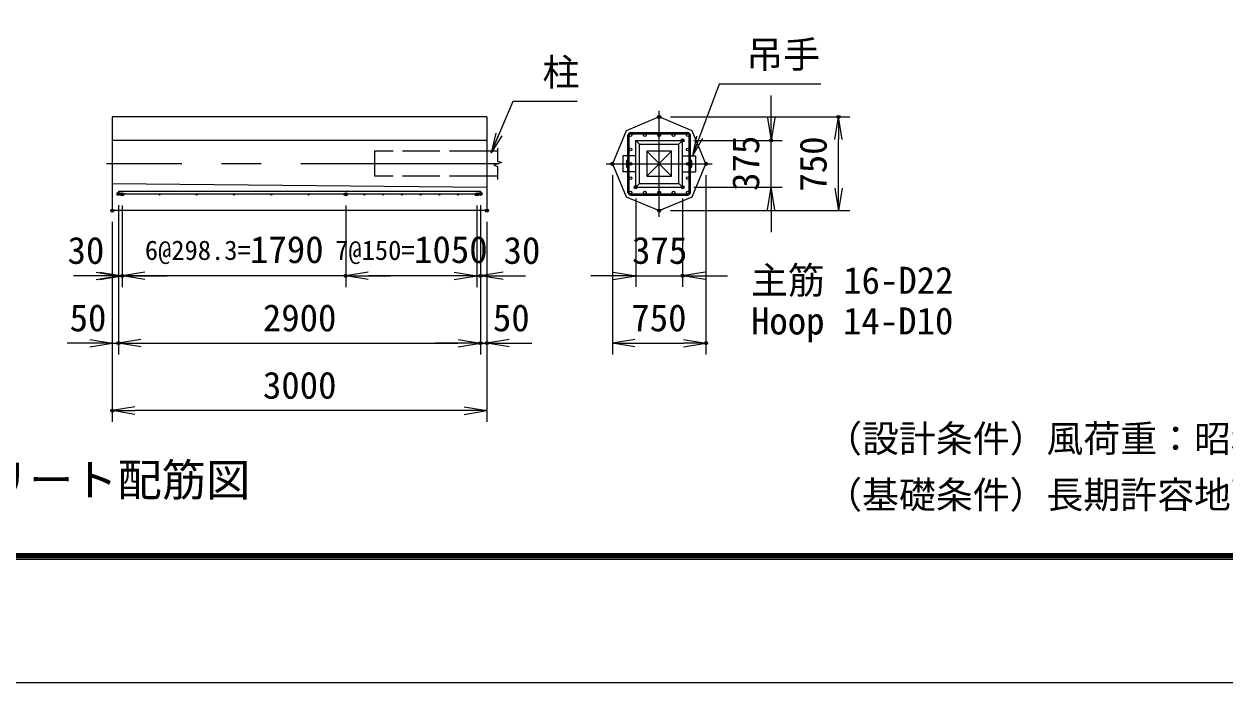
# Model space of a CAD drawing. Units: millimetres, scale not verified. Extents: x -18900 to 18900, y -13365 to 13365.
# Drawn here: x -7913 to 1706, y -13365 to -8088 of the extents above; entities that cross this region are included whole.
import ezdxf
from ezdxf.enums import TextEntityAlignment as Align

# ---------------------------------------------------------------- set-up
doc = ezdxf.new("R2010")
doc.units = ezdxf.units.MM
doc.header["$LTSCALE"] = 50
doc.header["$PDMODE"] = 32
doc.header["$PDSIZE"] = 25
doc.linetypes.add('DASHED', pattern=[7.5, 6, -1.5])
doc.linetypes.add('USER1', pattern=[50.8, 31.75, -6.35, 6.35, -6.35])
for name, color, linetype, lineweight in [('0-0_D-TTL-TXT', 7, 'Continuous', 13), ('0-1_D-STR1', 1, 'Continuous', 25), ('0-2_D-BMK', 2, 'USER1', 13), ('0-3_D-STR3', 3, 'Continuous', 13), ('0-4_D-STR-DIM', 7, 'Continuous', 13), ('0-7_D-STR-TXT', 7, 'Continuous', 13), ('0-A_D-STR4', 7, 'Continuous', 25), ('0-C_D-TTL', 7, 'Continuous', 25)]:
    doc.layers.add(name, color=color, linetype=linetype, lineweight=lineweight)
doc.layers.add('0-5_0', color=7, linetype='Continuous')
doc.layers.add('0-6_Defpoints', color=8, linetype='Continuous')
doc.styles.add('ＭＳ ゴシック', font='')
doc.styles.get('ＭＳ ゴシック').set_extended_font_data('MS Gothic')

# ---------------------------------------------------------------- blocks, each defined once
blk = doc.blocks.new('_Open')
at = {"layer": '0-5_0'}
blk.add_line((-50, 8.33), (0, 0), dxfattribs=at)
blk.add_lwpolyline([(-50, -8.33), (0, 0), (-50, 0)], dxfattribs=at)

msp = doc.modelspace()

# ---------------------------------------------------------------- linework, layer by layer
at = {"layer": '0-1_D-STR1'}
for p, q in [((-4119.78, -9107.18), (-4206.54, -9107.18)), ((-2925.91, -9107.18), (-2725.91, -9307.18)), ((-2925.91, -9307.18), (-2725.91, -9107.18)), ((-4119.78, -9307.18), (-4206.54, -9307.18))]:
    msp.add_line(p, q, dxfattribs=at)
at = {"layer": '0-1_D-STR1', "linetype": 'DASHED'}
msp.add_line((-4206.54, -9307.18), (-5106.54, -9307.18), dxfattribs=at)
msp.add_lwpolyline([(-4206.54, -9107.18), (-5106.54, -9107.18), (-5106.54, -9307.18)], dxfattribs=at)
at = {"layer": '0-1_D-STR1'}
msp.add_lwpolyline([(-2925.91, -9107.18), (-2925.91, -9307.18), (-2725.91, -9307.18), (-2725.91, -9107.18)], close=True, dxfattribs=at)
at = {"layer": '0-2_D-BMK'}
for p, q in [((-2825.91, -9632.18), (-2825.91, -8782.18)), ((-4109.56, -9207.18), (-7252.39, -9207.18)), ((-3250.91, -9207.18), (-2400.91, -9207.18))]:
    msp.add_line(p, q, dxfattribs=at)
at = {"layer": '0-3_D-STR3'}
for p, q in [((-3075.91, -9436.18), (-3075.91, -8978.18)), ((-3065.91, -9436.18), (-3065.91, -8978.18)), ((-3054.91, -8957.18), (-2596.91, -8957.18)), ((-3054.91, -8967.18), (-2596.91, -8967.18)), ((-2585.91, -9436.18), (-2585.91, -8978.18)), ((-2575.91, -9436.18), (-2575.91, -8978.18)), ((-3086.29, -9183.53), (-3086.29, -9230.84)), ((-3075.91, -9183.53), (-3075.91, -9230.84)), ((-2638.41, -9143.72), (-2536.1, -9143.72)), ((-2575.91, -9183.53), (-2575.91, -9230.84)), ((-2565.52, -9183.53), (-2565.52, -9230.84)), ((-2536.1, -9143.72), (-2536.1, -9270.64)), ((-3013.41, -9270.64), (-3115.71, -9270.64)), ((-2638.41, -9270.64), (-2536.1, -9270.64)), ((-7156.54, -9425.18), (-7156.54, -9447.18)), ((-7156.54, -9425.18), (-4256.54, -9425.18)), ((-4256.54, -9425.18), (-4256.54, -9447.18)), ((-7156.54, -9447.18), (-4256.54, -9447.18)), ((-3054.91, -9447.18), (-2596.91, -9447.18)), ((-3054.91, -9457.18), (-2596.91, -9457.18))]:
    msp.add_line(p, q, dxfattribs=at)
msp.add_lwpolyline([(-3013.41, -9143.72), (-3115.71, -9143.72), (-3115.71, -9270.64)], dxfattribs=at)
for centre, radius in [((-3054.91, -8978.18), 11), ((-2940.41, -8978.18), 11), ((-2825.91, -8978.18), 11), ((-2711.41, -8978.18), 11), ((-2596.91, -8978.18), 11), ((-3054.91, -9092.68), 11), ((-2596.91, -9092.68), 11), ((-3054.91, -9207.18), 11), ((-2596.91, -9207.18), 11), ((-3054.91, -9321.68), 11), ((-2596.91, -9321.68), 11), ((-3054.91, -9436.18), 11), ((-2940.41, -9436.18), 11), ((-2825.91, -9436.18), 11), ((-2711.41, -9436.18), 11), ((-2596.91, -9436.18), 11), ((-7126.54, -9452.18), 5), ((-6828.04, -9452.18), 5), ((-6529.74, -9452.18), 5), ((-6231.44, -9452.18), 5), ((-5933.14, -9452.18), 5), ((-5634.84, -9452.18), 5), ((-5336.54, -9452.18), 5), ((-5186.54, -9452.18), 5), ((-5036.54, -9452.18), 5), ((-4886.54, -9452.18), 5), ((-4736.54, -9452.18), 5), ((-4586.54, -9452.18), 5), ((-4436.54, -9452.18), 5), ((-4286.54, -9452.18), 5)]:
    msp.add_circle(centre, radius, dxfattribs=at)
for centre, radius, start, end in [((-3054.91, -8978.18), 21, 90, 180), ((-2596.91, -8978.18), 21, 0, 90), ((-3081.1, -9183.53), 5.19, 0, 180), ((-3081.1, -9230.84), 5.19, 180, 0), ((-2570.71, -9183.53), 5.19, 0, 180), ((-2570.71, -9230.84), 5.19, 180, 0), ((-3054.91, -9436.18), 21, 180, 270), ((-2596.91, -9436.18), 21, 270, 0)]:
    msp.add_arc(centre, radius, start, end, dxfattribs=at)
at = {"layer": '0-4_D-STR-DIM'}
for p, q in [((-1929.41, -8839.68), (-1929.41, -8659.68)), ((-2735.91, -8832.18), (-1299.2, -8832.18)), ((-2548.41, -9019.68), (-1839.41, -9019.68)), ((-1929.41, -9394.68), (-1929.41, -9019.68)), ((-1389.2, -9402.18), (-1389.2, -9012.18)), ((-4119.78, -9082.18), (-4119.78, -9185.38)), ((-4089.83, -9196.28), (-4149.74, -9218.08)), ((-4149.74, -9218.08), (-4119.78, -9228.99)), ((-4119.78, -9185.38), (-4089.83, -9196.28)), ((-4119.78, -9228.99), (-4119.78, -9332.18)), ((-3200.91, -9297.18), (-3200.91, -10733.88)), ((-2450.91, -9297.18), (-2450.91, -10733.88)), ((-2548.41, -9394.68), (-1839.41, -9394.68)), ((-3013.41, -9484.68), (-3013.41, -10193.68)), ((-2638.41, -9484.68), (-2638.41, -10193.68)), ((-7156.54, -9537.18), (-7156.54, -10193.88)), ((-7156.54, -9537.18), (-7156.54, -10733.88)), ((-7156.54, -9537.18), (-7156.54, -10733.88)), ((-7126.54, -9542.18), (-7126.54, -10193.88)), ((-7126.54, -9542.18), (-7126.54, -10193.88)), ((-5336.54, -9542.18), (-5336.54, -10193.88)), ((-5336.54, -9542.18), (-5336.54, -10193.88)), ((-4286.54, -9542.18), (-4286.54, -10193.88)), ((-4286.54, -9542.18), (-4286.54, -10193.88)), ((-4256.54, -9537.18), (-4256.54, -10193.88)), ((-4256.54, -9537.18), (-4256.54, -10733.88)), ((-4256.54, -9537.18), (-4256.54, -10733.88)), ((-2735.91, -9582.18), (-1299.2, -9582.18)), ((-1929.41, -9574.68), (-1929.41, -9754.68)), ((-7206.54, -9672.18), (-7206.54, -10733.88)), ((-7206.54, -9672.18), (-7206.54, -11273.88)), ((-4206.54, -9672.18), (-4206.54, -10733.88)), ((-4206.54, -9672.18), (-4206.54, -11273.88)), ((-7336.54, -10103.88), (-7516.54, -10103.88)), ((-7306.54, -10103.88), (-7486.54, -10103.88)), ((-7156.54, -10103.88), (-7126.54, -10103.88)), ((-5336.54, -10103.88), (-7126.54, -10103.88)), ((-6946.54, -10103.88), (-6766.54, -10103.88)), ((-5156.54, -10103.88), (-4976.54, -10103.88)), ((-4466.54, -10103.88), (-5156.54, -10103.88)), ((-4466.54, -10103.88), (-4646.54, -10103.88)), ((-4286.54, -10103.88), (-4256.54, -10103.88)), ((-4076.54, -10103.88), (-3896.54, -10103.88)), ((-3193.41, -10103.68), (-3373.41, -10103.68)), ((-3013.41, -10103.68), (-2638.41, -10103.68)), ((-2458.41, -10103.68), (-2278.41, -10103.68)), ((-7386.54, -10643.88), (-7566.54, -10643.88)), ((-7206.54, -10643.88), (-7156.54, -10643.88)), ((-6976.54, -10643.88), (-6796.54, -10643.88)), ((-6976.54, -10643.88), (-4436.54, -10643.88)), ((-4436.54, -10643.88), (-4616.54, -10643.88)), ((-4256.54, -10643.88), (-4206.54, -10643.88)), ((-4026.54, -10643.88), (-3846.54, -10643.88)), ((-3020.91, -10643.88), (-2630.91, -10643.88)), ((-4386.54, -11183.88), (-7026.54, -11183.88))]:
    msp.add_line(p, q, dxfattribs=at)
at = {"layer": '0-6_Defpoints'}
for p in [(-2825.91, -8832.18), (-1389.2, -8832.18), (-2638.41, -9019.68), (-1929.41, -9019.68), (-3200.91, -9207.18), (-2450.91, -9207.18), (-3013.41, -9394.68), (-2638.41, -9394.68), (-2638.41, -9394.68), (-7156.54, -9447.18), (-7126.54, -9452.18), (-5336.54, -9452.18), (-4286.54, -9452.18), (-4256.54, -9447.18), (-7206.54, -9582.18), (-4206.54, -9582.18), (-2825.91, -9582.18), (-7126.54, -10103.88), (-5336.54, -10103.88), (-4256.54, -10103.88), (-2638.41, -10103.68), (-7156.54, -10643.88), (-4256.54, -10643.88), (-4206.54, -10643.88), (-2450.91, -10643.88), (-7206.54, -11183.88)]:
    msp.add_point(p, dxfattribs=at)
at = {"layer": '0-7_D-STR-TXT'}
for points in [[(-1530.24, -8569.66), (-2344.17, -8569.66), (-2558.2, -9141.85)], [(-3483.62, -8707.44), (-3998.31, -8707.44), (-4171.4, -9117.26)]]:
    msp.add_lwpolyline(points, dxfattribs=at)
at = {"layer": '0-A_D-STR4'}
for p, q in [((-4206.54, -8832.18), (-7206.54, -8832.18)), ((-7206.54, -8832.18), (-7206.54, -9582.18)), ((-4206.54, -8832.18), (-4206.54, -9582.18)), ((-4206.54, -9019.68), (-7206.54, -9019.68)), ((-3013.41, -9019.68), (-2638.41, -9019.68)), ((-3013.41, -9394.68), (-3013.41, -9019.68)), ((-2983.41, -9049.68), (-3013.41, -9019.68)), ((-2668.41, -9049.68), (-2638.41, -9019.68)), ((-2638.41, -9394.68), (-2638.41, -9019.68)), ((-2983.41, -9364.68), (-2983.41, -9049.68)), ((-2983.41, -9049.68), (-2668.41, -9049.68)), ((-2668.41, -9364.68), (-2668.41, -9049.68)), ((-7206.54, -9364.68), (-4206.54, -9394.68)), ((-3013.41, -9394.68), (-2983.41, -9364.68)), ((-3013.41, -9394.68), (-2638.41, -9394.68)), ((-2983.41, -9364.68), (-2668.41, -9364.68)), ((-2638.41, -9394.68), (-2668.41, -9364.68)), ((-4206.54, -9582.18), (-7206.54, -9582.18))]:
    msp.add_line(p, q, dxfattribs=at)
msp.add_lwpolyline([(-3200.91, -9207.18), (-3091.07, -9472.35), (-2825.91, -9582.18), (-2560.74, -9472.35), (-2450.91, -9207.18), (-2560.74, -8942.02), (-2825.91, -8832.18), (-3091.07, -8942.02)], close=True, dxfattribs=at)
at = {"layer": '0-C_D-TTL', "color": 2}
msp.add_lwpolyline([(-18900, 13365), (18900, 13365), (18900, -13365), (-18900, -13365)], close=True, dxfattribs=at)
at = {"layer": '0-C_D-TTL'}
for points in [[(-17685, 12375), (17685, 12375), (17685, -12375), (-17685, -12375)], [(-17673.75, 12363.75), (17673.75, 12363.75), (17673.75, -12363.75), (-17673.75, -12363.75)], [(-17662.5, 12352.5), (17662.5, 12352.5), (17662.5, -12352.5), (-17662.5, -12352.5)], [(-17651.25, 12341.25), (17651.25, 12341.25), (17651.25, -12341.25), (-17651.25, -12341.25)], [(-17640, 12330), (17640, 12330), (17640, -12330), (-17640, -12330)]]:
    msp.add_lwpolyline(points, close=True, dxfattribs=at)

# ---------------------------------------------------------------- block references
at = {"layer": '0-4_D-STR-DIM', "xscale": 3.6, "yscale": 3.6}
for p, rotation in [((-1929.41, -9019.68), 270), ((-1389.2, -8832.18), 90), ((-1929.41, -9394.68), 90), ((-1389.2, -9582.18), 270), ((-7126.54, -10103.88), 180), ((-5336.54, -10103.88), 180), ((-5336.54, -10103.88), 180), ((-4256.54, -10103.88), 180), ((-2638.41, -10103.68), 180), ((-7156.54, -10643.88), 180), ((-7156.54, -10643.88), 180), ((-4206.54, -10643.88), 180), ((-3200.91, -10643.88), 180), ((-7206.54, -11183.88), 180)]:
    msp.add_blockref('_Open', p, dxfattribs=dict(at, rotation=rotation))
for p in [(-7156.54, -10103.88), (-7126.54, -10103.88), (-4286.54, -10103.88), (-4286.54, -10103.88), (-3013.41, -10103.68), (-7206.54, -10643.88), (-4256.54, -10643.88), (-4256.54, -10643.88), (-2450.91, -10643.88), (-4206.54, -11183.88)]:
    msp.add_blockref('_Open', p, dxfattribs=at)
at = {"layer": '0-7_D-STR-TXT', "xscale": 3.2, "yscale": 3.2}
for p, rotation in [((-4172.18, -9119.1), 247.10241), ((-2558.9, -9143.72), 249.49178)]:
    msp.add_blockref('_Open', p, dxfattribs=dict(at, rotation=rotation))

# ---------------------------------------------------------------- texts
at = {"layer": '0-0_D-TTL-TXT', "style": 'ＭＳ ゴシック'}
for s, height, p in [('（設計条件）風荷重：昭和57年改正 建築基準法・同施行令に基づく風圧力に準拠。', 216.6, (-1496.02, -11581.21)), ('P型基礎コンクリート配筋図', 259.9, (-10531.77, -11946.6)), ('（基礎条件）長期許容地耐力49kN/㎡ の場合。', 216.6, (-1496.02, -12031.21))]:
    msp.add_text(s, height=height, dxfattribs=at).set_placement(p, align=Align.BOTTOM_LEFT)
at = {"layer": '0-4_D-STR-DIM', "style": 'ＭＳ ゴシック'}
for s, p in [('375', (-1959.57, -9424.19)), ('750', (-1419.57, -9429.93))]:
    msp.add_text(s, height=216.6, rotation=90, dxfattribs=at).set_placement(p, align=Align.BOTTOM_LEFT)
for s, height, p in [('30', 216.6, (-7564.68, -10073.51)), ('1790', 216.6, (-6102.85, -10066.95)), ('1050', 216.6, (-4788.96, -10066.95)), ('30', 216.6, (-4072.04, -10073.51)), ('375', 216.6, (-3042.92, -10073.51)), ('6@298.3=', 155.8, (-6945.25, -10023.79)), ('7@150=', 155.8, (-5420.76, -10023.79)), ('50', 216.6, (-7548.1, -10613.51)), ('2900', 216.6, (-6000.16, -10613.52)), ('50', 216.6, (-4157.47, -10613.51)), ('750', 216.6, (-3048.66, -10613.52)), ('3000', 216.6, (-5999.6, -11153.52))]:
    msp.add_text(s, height=height, dxfattribs=at).set_placement(p, align=Align.BOTTOM_LEFT)
at = {"layer": '0-7_D-STR-TXT', "style": 'ＭＳ ゴシック'}
for s, p in [('吊手', (-2127.58, -8505.03)), ('柱', (-3760.01, -8646.24)), ('主筋 16-D22', (-2090.25, -10313.24)), ('Hoop 14-D10', (-2090.25, -10638.74))]:
    msp.add_text(s, height=216.6, dxfattribs=at).set_placement(p, align=Align.BOTTOM_LEFT)

doc.saveas('drawing.dxf')
